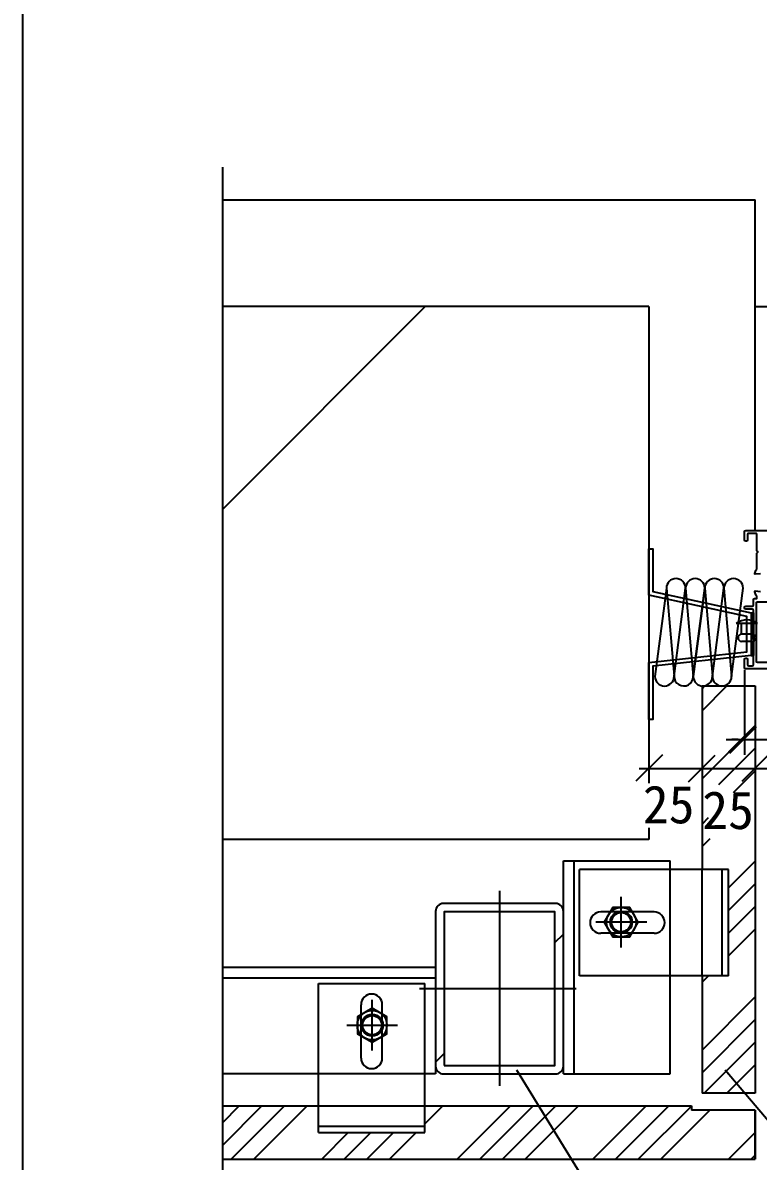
# Model space of a CAD drawing. Header units: metres. Extents: x -1813 to 2885, y 396 to 2003.
# Drawn here: x 878 to 1223, y 665 to 1199 of the extents above; entities that cross this region are included whole.
import ezdxf

# ---------------------------------------------------------------- set-up
doc = ezdxf.new("R2010")
doc.units = ezdxf.units.M
for name, color, linetype in [('bz', 1, 'Continuous'), ('PJ', 4, 'Continuous'), ('SC', 3, 'Continuous'), ('ss', 5, 'Continuous'), ('WARM', 51, 'Continuous'), ('wz', 2, 'Continuous'), ('xc', 3, 'Continuous'), ('XX', 6, 'Continuous'), ('YY', 4, 'Continuous'), ('ZX', 1, 'Continuous')]:
    doc.layers.add(name, color=color, linetype=linetype)
doc.dimstyles.get("Standard").update_dxf_attribs({"dimtxt": 2.5, "dimasz": 2.5, "dimexe": 1.25, "dimexo": 0.625, "dimtad": 1, "dimcen": 2.5, "dimazin": 3, "dimtfac": 1, "dimtmove": 0, "dimatfit": 3})

# ---------------------------------------------------------------- blocks, each defined once
blk = doc.blocks.new('lmd')
at = {"layer": 'PJ'}
for p, q in [((5, 5), (-5, 5)), ((-2.5, 0), (-2.5, 5)), ((2.5, 0), (-2.5, 0)), ((2.5, 0), (2.5, 5)), ((2.5, -3.4), (-2.5, -3.4))]:
    blk.add_line(p, q, dxfattribs=at)
for centre, radius, start, end in [((0, -1.5), 8.2, 52.43, 127.57), ((-2.5, -1.7), 1.7, 90, 270), ((2.5, -1.7), 1.7, 270, 90)]:
    blk.add_arc(centre, radius, start, end, dxfattribs=at)
at = {"layer": 'ZX'}
blk.add_line((0, -5.52), (0, 8.06), dxfattribs=at)
blk = doc.blocks.new('A$C49D450B1')
at = {"layer": 'WARM'}
for points in [[(18, 45.88), (23.43, 4.45, -1), (14.43, 4.54, -1), (5.43, 4.45), (0, 45.88, -1), (9, 45.88, -1), (18, 45.88), (14.43, 4.54), (9, 45.88), (5.43, 4.45)], [(36, 45.88), (41.42, 4.45, -1), (32.42, 4.54, -1), (23.43, 4.45), (18, 45.88, -1), (27, 45.88, -1), (36, 45.88), (32.42, 4.54), (27, 45.88), (23.43, 4.45)]]:
    blk.add_lwpolyline(points, format="xyb", dxfattribs=at)
blk = doc.blocks.new('M10M')
at = {"layer": 'PJ'}
blk.add_lwpolyline([(-8, 0), (-4, -6.93), (4, -6.93), (8, 0), (4, 6.93), (-4, 6.93)], close=True, dxfattribs=at)
for radius in [6.93, 5.14, 4.5]:
    blk.add_circle((0, 0), radius, dxfattribs=at)
at = {"layer": 'ZX'}
for p, q in [((0, -11.93), (0, 11.93)), ((11.93, 0), (-11.93, 0))]:
    blk.add_line(p, q, dxfattribs=at)
blk = doc.blocks.new('_DIMX')
blk.add_lwpolyline([(-16.09, -9.19), (-3.58, 3.31)])

msp = doc.modelspace()

# ---------------------------------------------------------------- hatches: boundary and pattern name
at = {"layer": 'YY'}
h = msp.add_hatch(dxfattribs=at)
h.set_pattern_fill('ANSI31', scale=200)
h.paths.add_polyline_path([(1704.23, 942.67), (1699.23, 940.17), (1671.23, 940.17), (1671.23, 887.65), (1699.23, 887.65), (1704.23, 885.15), (1699.23, 882.65), (1671.23, 882.65), (1671.23, 816.4), (1871.23, 816.4), (1871.23, 1066.4), (1671.23, 1066.4), (1671.23, 945.17), (1699.23, 945.17)])
h.paths.add_polyline_path([(971.23, 816.4), (1171.23, 816.4), (1171.23, 882.65), (1143.23, 882.65), (1138.23, 885.15), (1143.23, 887.65), (1171.23, 887.65), (1171.23, 940.17), (1143.23, 940.17), (1138.23, 942.67), (1143.23, 945.17), (1171.23, 945.17), (1171.23, 1066.4), (971.23, 1066.4)])
h = msp.add_hatch(dxfattribs=at)
h.set_pattern_fill('ANSI32', scale=20)
h.paths.add_polyline_path([(1127.23, 710.4), (1101.23, 710.4), (1101.23, 706.4), (1127.48, 706.4, 0.41), (1131.23, 710.15), (1131.23, 746.4), (1127.23, 746.4)])
h.paths.add_polyline_path([(1075.23, 710.4), (1075.23, 746.4), (1071.23, 746.4), (1071.23, 710.15, 0.41), (1074.98, 706.4), (1101.23, 706.4), (1101.23, 710.4)])
h.paths.add_polyline_path([(1071.23, 746.4), (1075.23, 746.4), (1075.23, 782.4), (1101.23, 782.4), (1101.23, 786.4), (1074.98, 786.4, 0.41), (1071.23, 782.65)])
h.paths.add_polyline_path([(1127.23, 782.4), (1127.23, 746.4), (1131.23, 746.4), (1131.23, 782.65, 0.41), (1127.48, 786.4), (1101.23, 786.4), (1101.23, 782.4)])

# ---------------------------------------------------------------- linework, layer by layer
at = {"layer": 'bz'}
for p, q in [((1216.23, 895.91), (1216.23, 856.13)), ((1221.23, 885.4), (1221.23, 866.36)), ((1207.62, 863.37), (1323.9, 863.37)), ((1213.23, 863.37), (1210.23, 863.37)), ((1686.89, 849.57), (1166.68, 849.57)), ((1171.23, 853.2), (1171.23, 846.57)), ((1196.23, 853.2), (1196.23, 846.57)), ((1221.23, 853.2), (1221.23, 846.57))]:
    msp.add_line(p, q, dxfattribs=at)
msp.add_lwpolyline([(877.52, 2003.43), (2884.84, 2003.43), (2881.9, 395.56), (877.52, 395.56)], close=True, dxfattribs=at)
at = {"layer": 'PJ'}
for p, q in [((1138.73, 752.4), (1138.73, 802.4)), ((1208.73, 802.4), (1138.73, 802.4)), ((1205.73, 752.4), (1205.73, 802.4)), ((1208.73, 752.4), (1208.73, 802.4)), ((1173.73, 782.4), (1148.73, 782.4)), ((1173.73, 772.4), (1148.73, 772.4)), ((1016.23, 748.9), (1066.23, 748.9)), ((1016.23, 678.9), (1016.23, 748.9)), ((1066.23, 678.9), (1066.23, 748.9)), ((1208.73, 752.4), (1138.73, 752.4)), ((1036.23, 713.9), (1036.23, 738.9)), ((1046.23, 713.9), (1046.23, 738.9)), ((1016.23, 681.9), (1066.23, 681.9)), ((1016.23, 678.9), (1066.23, 678.9))]:
    msp.add_line(p, q, dxfattribs=at)
for centre, start, end in [((1148.73, 777.4), 90, 270), ((1173.73, 777.4), 270, 90), ((1041.23, 738.9), 0, 180), ((1041.23, 713.9), 180, 0)]:
    msp.add_arc(centre, 5, start, end, dxfattribs=at)
at = {"layer": 'SC'}
msp.add_lwpolyline([(1071.23, 710.15, 0.41), (1074.98, 706.4), (1127.48, 706.4, 0.41), (1131.23, 710.15), (1131.23, 782.65, 0.41), (1127.48, 786.4), (1074.98, 786.4, 0.41), (1071.23, 782.65)], format="xyb", close=True, dxfattribs=at)
msp.add_lwpolyline([(1075.23, 710.4), (1127.23, 710.4), (1127.23, 782.4), (1075.23, 782.4)], close=True, dxfattribs=at)
at = {"layer": 'ss'}
for p, q in [((1171.23, 1066.4), (971.23, 1066.4)), ((1171.23, 1066.4), (1171.23, 842.79)), ((1171.23, 821.79), (1171.23, 816.4)), ((1171.23, 816.4), (971.23, 816.4))]:
    msp.add_line(p, q, dxfattribs=at)
at = {"layer": 'xc'}
for p, q in [((1196.23, 888.4), (1196.23, 802.4)), ((1196.23, 888.4), (1221.23, 888.4)), ((1221.23, 888.4), (1221.23, 697.4)), ((1131.23, 706.4), (1131.23, 806.4)), ((1131.23, 806.4), (1181.23, 806.4)), ((1181.23, 706.4), (1181.23, 806.4)), ((1071.23, 756.4), (971.23, 756.4)), ((1071.23, 756.4), (1071.23, 706.4)), ((1196.23, 752.4), (1196.23, 697.4)), ((1071.23, 706.4), (971.23, 706.4)), ((1131.23, 706.4), (1181.23, 706.4)), ((1221.23, 697.4), (1196.23, 697.4)), ((971.23, 691.4), (1016.23, 691.4)), ((1066.23, 691.4), (1191.23, 691.4)), ((1191.23, 691.4), (1191.23, 689.4)), ((1221.23, 689.4), (1191.23, 689.4)), ((1221.23, 689.4), (1221.23, 666.4)), ((1221.23, 666.4), (1221.23, 689.4)), ((971.23, 666.4), (1221.23, 666.4))]:
    msp.add_line(p, q, dxfattribs=at)
for points in [[(1223.61, 941.01), (1221.25, 940.8, -0.55), (1220.94, 941.2), (1221.46, 942.62, -0.26), (1221.68, 942.81, 0.36), (1221.93, 943.1), (1221.93, 950.64, -0.2), (1221.99, 950.78), (1222.37, 951.16, 0.41), (1222.37, 951.44), (1221.99, 951.83, -0.2), (1221.93, 951.97), (1221.93, 959.5, 0.41), (1221.43, 960), (1218.13, 960, 0.41), (1217.63, 959.5), (1217.63, 956.9, -0.41), (1217.13, 956.4), (1216.73, 956.4, -0.41), (1216.23, 956.9), (1216.23, 960.9, -0.41), (1216.73, 961.4), (1265.73, 961.4, -0.41)], [(1246.93, 896.4), (1216.73, 896.4, -0.41), (1216.23, 896.9), (1216.23, 900.9, -0.41), (1216.73, 901.4), (1217.13, 901.4, -0.41), (1217.63, 900.9), (1217.63, 898.3, 0.41), (1218.13, 897.8), (1219.83, 897.8, 0.41), (1220.33, 898.3), (1220.33, 909.04, -0.2), (1220.39, 909.18), (1220.77, 909.56, 0.41), (1220.77, 909.84), (1220.39, 910.23, -0.2), (1220.33, 910.37), (1220.33, 923.9, 0.41), (1219.83, 924.4), (1216.73, 924.4, -0.41), (1216.23, 924.9), (1216.23, 925.3, -0.41), (1216.73, 925.8), (1219.83, 925.8, 0.41), (1220.33, 926.3), (1220.33, 929, -0.41), (1220.83, 929.5), (1221.93, 929.5), (1221.93, 930.7, 0.36), (1221.68, 931, -0.26), (1221.46, 931.19), (1220.94, 932.6, -0.55), (1221.25, 933), (1223.61, 932.79, -0.18)], [(1230.23, 899.4), (1222.23, 899.4, -0.41), (1221.73, 899.9), (1221.73, 927.3, -0.41), (1222.23, 927.8), (1241.83, 927.8, -0.41)]]:
    msp.add_lwpolyline(points, format="xyb", dxfattribs=at)
msp.add_lwpolyline([(1171.23, 931.05), (1171.23, 952.67), (1173.23, 952.67), (1173.23, 932.67), (1219.33, 922.67), (1219.33, 902.65), (1173.23, 897.65), (1173.23, 872.65), (1171.23, 872.65), (1171.23, 899.45), (1217.33, 904.45), (1217.33, 921.05)], close=True, dxfattribs=at)
at = {"layer": 'XX'}
for p, q in [((971.23, 1131.82), (971.23, 632.98)), ((1136.23, 706.4), (1136.23, 806.4)), ((1196.23, 752.4), (1196.23, 802.4)), ((1071.23, 751.4), (971.23, 751.4)), ((1016.23, 691.4), (1066.23, 691.4))]:
    msp.add_line(p, q, dxfattribs=at)
at = {"layer": 'YY'}
for p, q in [((971.23, 1116.4), (1221.23, 1116.4)), ((1221.23, 961.41), (1221.23, 1116.4)), ((1221.23, 1066.4), (1621.23, 1066.4)), ((1219.33, 922.67), (1220.33, 922.67)), ((1220.33, 922.67), (1220.33, 902.65)), ((1219.33, 902.65), (1220.33, 902.65)), ((1196.23, 887.29), (1197.34, 888.4)), ((1196.23, 876.68), (1207.95, 888.4)), ((1196.23, 844.86), (1221.23, 869.86)), ((1204.18, 842.2), (1221.23, 859.25)), ((1211.02, 838.44), (1221.23, 848.65)), ((1196.23, 823.65), (1199.34, 826.76)), ((1196.23, 813.04), (1200.02, 816.83)), ((1208.73, 793.72), (1221.23, 806.22)), ((1208.73, 783.11), (1221.23, 795.61)), ((1208.73, 772.51), (1221.23, 785.01)), ((1208.73, 761.9), (1221.23, 774.4)), ((1196.23, 749.4), (1199.23, 752.4)), ((1196.23, 717.58), (1221.23, 742.58)), ((1196.23, 706.97), (1221.23, 731.97)), ((1197.26, 697.4), (1221.23, 721.37)), ((1207.87, 697.4), (1221.23, 710.76)), ((971.23, 683.5), (979.13, 691.4)), ((971.23, 672.89), (989.74, 691.4)), ((975.34, 666.4), (1000.34, 691.4)), ((985.95, 666.4), (1010.95, 691.4)), ((1066.23, 683.04), (1074.59, 691.4)), ((1081.41, 666.4), (1106.41, 691.4)), ((1092.02, 666.4), (1117.02, 691.4)), ((1102.62, 666.4), (1127.62, 691.4)), ((1113.23, 666.4), (1138.23, 691.4)), ((1145.05, 666.4), (1170.05, 691.4)), ((1155.66, 666.4), (1180.66, 691.4)), ((1166.26, 666.4), (1191.23, 691.37)), ((1176.87, 666.4), (1199.87, 689.4)), ((1017.77, 666.4), (1030.27, 678.9)), ((1028.38, 666.4), (1040.88, 678.9)), ((1038.98, 666.4), (1051.48, 678.9)), ((1049.59, 666.4), (1062.09, 678.9)), ((1208.69, 666.4), (1221.23, 678.94)), ((1219.3, 666.4), (1221.23, 668.33))]:
    msp.add_line(p, q, dxfattribs=at)
at = {"layer": 'ZX'}
for p, q in [((1101.23, 792.37), (1101.23, 700.8)), ((1137.14, 746.4), (1063.73, 746.4))]:
    msp.add_line(p, q, dxfattribs=at)

# ---------------------------------------------------------------- block references
for p in [(1225.32, 866.02), (1181.47, 853.03), (1205.95, 852.59), (1231.16, 852.89)]:
    msp.add_blockref('_DIMX', p)
at = {"layer": 'bz', "xscale": -1}
msp.add_blockref('A$C49D450B1', (1215.54, 888.4), dxfattribs=at)
at = {"layer": 'bz'}
for name, p in [('lmd', (1217.33, 912.74)), ('M10M', (1158.34, 777.62))]:
    msp.add_blockref(name, p, dxfattribs=at)
at = {"layer": 'bz', "rotation": 270}
msp.add_blockref('M10M', (1041.45, 729.29), dxfattribs=at)

# ---------------------------------------------------------------- texts
for p in [(1168.47, 823.96), (1196.36, 821.28)]:
    msp.add_text('25', height=17.8).set_placement(p)

# ---------------------------------------------------------------- leaders
at = {"layer": 'wz'}
for points in [[(1109.17, 708.4), (1204.94, 552.52)], [(1207.11, 708.4), (1275.72, 627.34)]]:
    msp.add_leader(points, dimstyle='Standard', dxfattribs=at)

doc.saveas('drawing.dxf')
